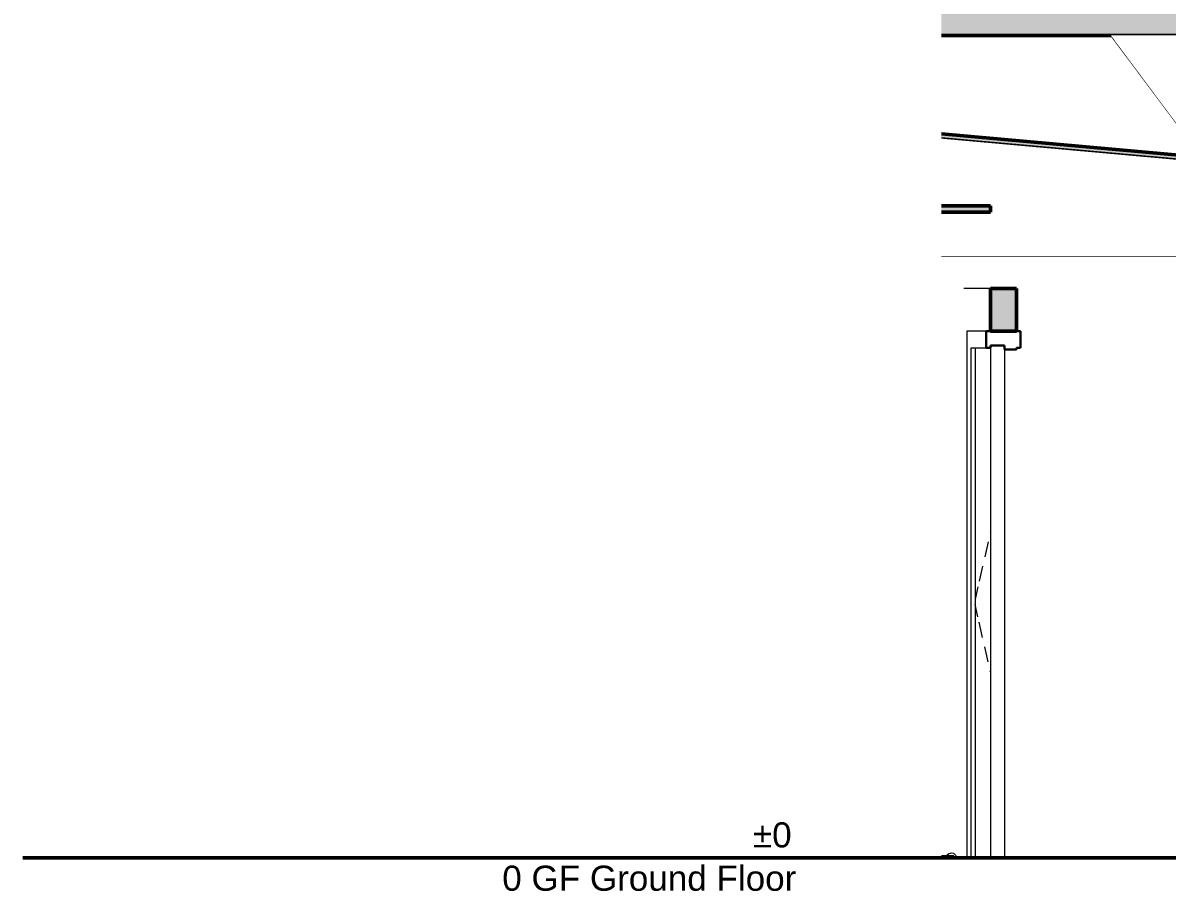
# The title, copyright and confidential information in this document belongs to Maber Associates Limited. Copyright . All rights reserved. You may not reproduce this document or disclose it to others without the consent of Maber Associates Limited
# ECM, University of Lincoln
# Model space of a CAD drawing. Header units: millimetres. Extents: x -46169 to 237885, y -84465 to 18123.
# Drawn here: x 105745 to 110306, y -84465 to -81003 of the extents above; entities that cross this region are included whole.
import ezdxf

# ---------------------------------------------------------------- set-up
doc = ezdxf.new("R2010")
doc.units = ezdxf.units.MM
doc.header["$MEASUREMENT"] = 0
doc.linetypes.add('Wipeout_Contour', pattern=[1000, 0, -1000])
for name, color, linetype, lineweight, true_color in [('0_Pen_No__25', 7, 'Continuous', 50, 0x2a2a2a), ('New_A-20-M_Ceiling_Pen_No__107', 7, 'Continuous', 15, 0xa6a6a6), ('New_A-20-M_Ceiling_Pen_No__29', 7, 'Continuous', 50, 0x2a2a2a), ('New_A-20-M_Floor_Slab_Pen_No__29', 7, 'Continuous', 50, 0x2a2a2a), ('New_A-20-M_Floor_Slab_Pen_No__81', 7, 'Continuous', 20, 0x6a6a6a), ('New_A-20-M_Roof_Pen_No__107', 7, 'Continuous', 15, 0xa6a6a6), ('New_A-20-M_Roof_Pen_No__32', 7, 'Continuous', 50, 0x2a2a2a), ('New_A-25-M_Wall_Int_Pen_No__107', 7, 'Continuous', 15, 0xa6a6a6), ('New_A-25-M_Wall_Int_Pen_No__27', 7, 'Continuous', 50, 0x2a2a2a), ('New_A-35-M_FFE_Sanitary_Pen_No__74', 7, 'Continuous', 20, 0x606060), ('New_ArchiCAD Doors_Pen_No__43', 7, 'Continuous', 30, 0x444444), ('New_ArchiCAD Doors_Pen_No__63', 7, 'Continuous', 20, 0x606060)]:
    doc.layers.add(name, color=color, linetype=linetype, lineweight=lineweight, true_color=true_color)
for name, color, linetype, lineweight in [('0_Pen_No__6', 7, 'Continuous', 35), ('0_Pen_No__85', 8, 'Continuous', 20), ('New_A-20-M_Roof_Pen_No__92', 8, 'Continuous', 13), ('New_A-25-M_Wall_Int_Pen_No__87', 8, 'Continuous', 20)]:
    doc.layers.add(name, color=color, linetype=linetype, lineweight=lineweight)
for name, color, linetype in [('New_A-20-M_Ceiling', 7, 'Continuous'), ('New_A-20-M_Floor_Slab', 7, 'Continuous'), ('New_A-20-M_Roof', 7, 'Continuous'), ('New_A-25-M_Wall_Int', 7, 'Continuous'), ('New_A-35-M_FFE_Sanitary', 7, 'Continuous'), ('New_ArchiCAD Doors', 7, 'Continuous')]:
    doc.layers.add(name, color=color, linetype=linetype)
doc.styles.add('GENERATED_STYLE_2', font='')
doc.styles.get('GENERATED_STYLE_2').set_extended_font_data('Arial')

# ---------------------------------------------------------------- blocks, each defined once
blk = doc.blocks.new('Section Elem_9_2', base_point=(64459.2, -84332.6))
at = {"color": 254, "linetype": 'Wipeout_Contour', "lineweight": 0, "ltscale": 546537.753087}
blk.add_wipeout([(109406.9, -81444.9), (110443.6, -81538.1), (110082.2, -81053.1), (109406.9, -81053.1)], dxfattribs=at).dxf.layer = 'New_A-20-M_Roof'
at = {"layer": 'New_A-20-M_Roof_Pen_No__107', "linetype": 'Continuous'}
blk.add_hatch(color=256, dxfattribs=at).paths.add_polyline_path([(110443.6, -81538.1), (109406.9, -81444.9), (109406.9, -81464.8), (110443.6, -81558)])
at = {"layer": 'New_A-20-M_Roof_Pen_No__32', "linetype": 'Continuous'}
for p, q in [((109406.9, -81444.9), (110443.6, -81538.1)), ((109406.9, -81464.8), (110443.6, -81558)), ((110443.6, -81538.1), (110443.6, -81558))]:
    blk.add_line(p, q, dxfattribs=at)
at = {"layer": 'New_A-20-M_Roof_Pen_No__92', "linetype": 'Continuous'}
blk.add_line((110082.2, -81053.1), (110443.6, -81538.1), dxfattribs=at)
blk = doc.blocks.new('Section Elem_54_2', base_point=(64459.2, -84332.6))
at = {"layer": 'New_A-20-M_Floor_Slab_Pen_No__81', "linetype": 'Continuous', "lineweight": 0, "true_color": 0x353535}
blk.add_hatch(color=250, dxfattribs=at).paths.add_polyline_path([(110430, -81053.1), (110430, -80953.1), (109406.9, -80953.1), (109406.9, -81053.1)])
at = {"layer": 'New_A-20-M_Floor_Slab_Pen_No__29', "linetype": 'Continuous'}
for p, q in [((110430, -80953.1), (109406.9, -80953.1)), ((110430, -81053.1), (109406.9, -81053.1))]:
    blk.add_line(p, q, dxfattribs=at)
blk = doc.blocks.new('Section Elem_63_2', base_point=(64459.2, -84332.6))
at = {"color": 254, "linetype": 'Wipeout_Contour', "lineweight": 0, "ltscale": 551538.045447}
blk.add_wipeout([(110240.6, -81932.6), (109760.9, -81932.6), (109760.9, -84332.6), (110240.6, -84332.6)], dxfattribs=at).dxf.layer = 'New_A-25-M_Wall_Int'
at = {"color": 254, "linetype": 'Wipeout_Contour', "lineweight": 0, "ltscale": 561828.319001}
blk.add_wipeout([(113261.6, -84332.6), (113261.6, -81932.6), (113156, -81932.6), (113156, -84332.6)], dxfattribs=at).dxf.layer = 'New_A-25-M_Wall_Int'
at = {"layer": 'New_A-25-M_Wall_Int_Pen_No__87', "linetype": 'Continuous'}
blk.add_line((113261.6, -81932.6), (113261.6, -84332.6), dxfattribs=at)
at = {"color": 254, "linetype": 'Wipeout_Contour', "lineweight": 0, "ltscale": 3443153.945402605}
blk.add_wipeout([(109406.9, -84322.6), (109429.5, -84322.6), (109431.9, -84319), (109436.4, -84315.3), (109441.8, -84313.1), (109447.5, -84312.7), (109448.8, -84312.7), (109454.4, -84314), (109459.4, -84317), (109463.3, -84321.3), (109465.8, -84326.7), (109466.7, -84332.6), (109495.9, -84332.6), (109495.9, -82062.6), (109705.7, -82062.6), (109705.7, -82232.6), (109722.2, -82232.6), (109722.2, -82298.6), (109705.7, -82298.6), (109705.7, -82305.6), (109658.1, -82305.6), (109658.1, -84332.6), (109760.9, -84332.6), (109760.9, -81932.6), (109406.9, -81932.6)], dxfattribs=at).dxf.layer = 'New_A-25-M_Wall_Int'
at = {"color": 254, "linetype": 'Wipeout_Contour', "lineweight": 0, "ltscale": 560869.936446}
blk.add_wipeout([(112666.6, -81932.6), (112666.6, -84332.6), (113156, -84332.6), (113156, -81932.6)], dxfattribs=at).dxf.layer = 'New_A-25-M_Wall_Int'
at = {"layer": 'New_A-25-M_Wall_Int_Pen_No__87', "linetype": 'Continuous'}
for p, q in [((109760.9, -81932.6), (109406.9, -81932.6)), ((110240.6, -81932.6), (109760.9, -81932.6)), ((113261.6, -81932.6), (113156, -81932.6))]:
    blk.add_line(p, q, dxfattribs=at)
at = {"color": 254, "linetype": 'Wipeout_Contour', "lineweight": 0, "ltscale": 559296.663091}
blk.add_wipeout([(112178.4, -81932.6), (112178.4, -84332.6), (112666.6, -84332.6), (112666.6, -81932.6)], dxfattribs=at).dxf.layer = 'New_A-25-M_Wall_Int'
at = {"layer": 'New_A-25-M_Wall_Int_Pen_No__87', "linetype": 'Continuous'}
blk.add_line((113156, -81932.6), (112666.6, -81932.6), dxfattribs=at)
at = {"color": 254, "linetype": 'Wipeout_Contour', "lineweight": 0, "ltscale": 1114737.691909313}
blk.add_wipeout([(111691.4, -81932.6), (111691.4, -83641.1), (111755.6, -83641.1), (111755.6, -82062.6), (112086.8, -82062.6), (112086.8, -84332.6), (112178.4, -84332.6), (112178.4, -81932.6)], dxfattribs=at).dxf.layer = 'New_A-25-M_Wall_Int'
at = {"layer": 'New_A-25-M_Wall_Int_Pen_No__87', "linetype": 'Continuous'}
blk.add_line((112666.6, -81932.6), (112178.4, -81932.6), dxfattribs=at)
at = {"color": 254, "linetype": 'Wipeout_Contour', "lineweight": 0, "ltscale": 558439.872687}
blk.add_wipeout([(111691.4, -83674.1), (111691.4, -83763.1), (111755.6, -83763.1), (111755.6, -83674.1)], dxfattribs=at).dxf.layer = 'New_A-25-M_Wall_Int'
at = {"color": 254, "linetype": 'Wipeout_Contour', "lineweight": 0, "ltscale": 559270.936097}
blk.add_wipeout([(111755.6, -83796.1), (111691.4, -83796.1), (111691.4, -84332.6), (111755.6, -84332.6)], dxfattribs=at).dxf.layer = 'New_A-25-M_Wall_Int'
at = {"color": 254, "linetype": 'Wipeout_Contour', "lineweight": 0, "ltscale": 10170888.80680933}
blk.add_wipeout([(111691.4, -81932.6), (111206, -81932.6), (111206, -84332.6), (111691.4, -84332.6), (111691.4, -83796.1), (111428.5, -83796.1), (111425, -83796), (111421.4, -83795.7), (111417.7, -83795.3), (111414.1, -83794.6), (111410.5, -83793.8), (111407, -83792.8), (111403.5, -83791.6), (111400.1, -83790.2), (111396.7, -83788.7), (111393.4, -83787), (111390.2, -83785.1), (111387.1, -83783), (111384.1, -83780.9), (111381.2, -83778.5), (111378.4, -83776), (111377.5, -83775.2), (111374.9, -83772.6), (111372.4, -83769.9), (111370.1, -83767), (111367.8, -83764.1), (111365.7, -83761), (111363.8, -83757.9), (111362, -83754.6), (111360.4, -83751.3), (111358.9, -83747.8), (111357.6, -83744.3), (111356.5, -83740.8), (111355.5, -83737.2), (111354.7, -83733.5), (111354.1, -83729.8), (111353.7, -83726.1), (111353.4, -83722.4), (111353.3, -83718.6), (111353.4, -83714.9), (111353.7, -83711.1), (111354.1, -83707.4), (111354.7, -83703.7), (111355.5, -83700.1), (111356.5, -83696.4), (111357.6, -83692.9), (111358.9, -83689.4), (111360.4, -83686), (111362, -83682.6), (111363.8, -83679.4), (111365.7, -83676.2), (111367.8, -83673.1), (111370.1, -83670.2), (111372.4, -83667.3), (111374.9, -83664.6), (111377.5, -83662), (111378.4, -83661.2), (111381.2, -83658.7), (111384.1, -83656.4), (111387.1, -83654.2), (111390.2, -83652.1), (111393.4, -83650.3), (111396.7, -83648.5), (111400.1, -83647), (111403.5, -83645.6), (111407, -83644.4), (111410.5, -83643.4), (111414.1, -83642.6), (111417.7, -83641.9), (111421.4, -83641.5), (111425, -83641.2), (111428.5, -83641.1), (111691.4, -83641.1)], dxfattribs=at).dxf.layer = 'New_A-25-M_Wall_Int'
at = {"layer": 'New_A-25-M_Wall_Int_Pen_No__87', "linetype": 'Continuous'}
blk.add_line((112178.4, -81932.6), (111691.4, -81932.6), dxfattribs=at)
at = {"color": 254, "linetype": 'Wipeout_Contour', "lineweight": 0, "ltscale": 554617.395471}
blk.add_wipeout([(110722.4, -81932.6), (110722.4, -84332.6), (111206, -84332.6), (111206, -81932.6)], dxfattribs=at).dxf.layer = 'New_A-25-M_Wall_Int'
at = {"color": 254, "linetype": 'Wipeout_Contour', "lineweight": 0, "ltscale": 9337123.757754028}
blk.add_wipeout([(111386.2, -83716.4), (111386.1, -83718.6), (111386.2, -83720.8), (111386.3, -83723.1), (111386.6, -83725.3), (111387, -83727.5), (111387.4, -83729.7), (111388, -83731.9), (111388.7, -83734), (111389.5, -83736.1), (111390.3, -83738.1), (111391.3, -83740.1), (111392.4, -83742.1), (111393.5, -83744), (111394.8, -83745.8), (111396.1, -83747.6), (111397.5, -83749.3), (111399, -83750.9), (111400.1, -83751.9), (111401.3, -83753), (111403, -83754.3), (111404.7, -83755.6), (111406.5, -83756.8), (111408.3, -83757.8), (111410.2, -83758.8), (111412.1, -83759.7), (111414.1, -83760.5), (111416.1, -83761.2), (111418.1, -83761.8), (111420.2, -83762.2), (111422.3, -83762.6), (111424.4, -83762.9), (111426.5, -83763), (111428.8, -83763.1), (111691.4, -83763.1), (111691.4, -83674.1), (111428.8, -83674.1), (111426.5, -83674.2), (111424.4, -83674.3), (111422.3, -83674.6), (111420.2, -83675), (111418.1, -83675.4), (111416.1, -83676), (111414.1, -83676.7), (111412.1, -83677.5), (111410.2, -83678.4), (111408.3, -83679.4), (111406.5, -83680.4), (111404.7, -83681.6), (111403, -83682.9), (111401.3, -83684.2), (111400.1, -83685.3), (111399, -83686.3), (111397.5, -83688), (111396.1, -83689.6), (111394.8, -83691.4), (111393.5, -83693.2), (111392.4, -83695.1), (111391.3, -83697.1), (111390.3, -83699.1), (111389.5, -83701.1), (111388.7, -83703.2), (111388, -83705.4), (111387.4, -83707.5), (111387, -83709.7), (111386.6, -83711.9), (111386.3, -83714.1)], dxfattribs=at).dxf.layer = 'New_A-25-M_Wall_Int'
at = {"layer": 'New_A-25-M_Wall_Int_Pen_No__87', "linetype": 'Continuous'}
for p, q in [((110722.4, -81932.6), (110240.6, -81932.6)), ((111206, -81932.6), (110722.4, -81932.6)), ((111691.4, -81932.6), (111206, -81932.6))]:
    blk.add_line(p, q, dxfattribs=at)
blk = doc.blocks.new('Section Elem_66_2', base_point=(64459.2, -84332.6))
at = {"layer": 'New_A-25-M_Wall_Int_Pen_No__27', "linetype": 'Continuous'}
blk.add_line((109705.7, -82062.6), (109705.7, -82232.6), dxfattribs=at)
at = {"color": 254, "linetype": 'Wipeout_Contour', "lineweight": 0, "ltscale": 824146.70415}
blk.add_wipeout([(109495.9, -84332.6), (109508.5, -84332.6), (109508.5, -82232.6), (109602.1, -82232.6), (109602.1, -82062.6), (109495.9, -82062.6)], dxfattribs=at).dxf.layer = 'New_A-25-M_Wall_Int'
at = {"layer": 'New_A-25-M_Wall_Int_Pen_No__107', "linetype": 'Continuous', "lineweight": 0, "true_color": 0xd2d2d2}
blk.add_hatch(color=254, dxfattribs=at).paths.add_polyline_path([(109602.1, -82062.6), (109602.1, -82232.6), (109705.7, -82232.6), (109705.7, -82062.6)])
at = {"layer": 'New_A-25-M_Wall_Int_Pen_No__27', "linetype": 'Continuous'}
for p, q in [((109602.1, -82062.6), (109602.1, -82232.6)), ((109705.7, -82062.6), (109602.1, -82062.6)), ((109705.7, -82232.6), (109602.1, -82232.6))]:
    blk.add_line(p, q, dxfattribs=at)
at = {"layer": 'New_A-25-M_Wall_Int_Pen_No__87', "linetype": 'Continuous'}
blk.add_line((109602.1, -82062.6), (109495.9, -82062.6), dxfattribs=at)
blk = doc.blocks.new('Section Elem_67_2', base_point=(64459.2, -84332.6))
at = {"layer": 'New_ArchiCAD Doors_Pen_No__43', "linetype": 'Continuous'}
for p, q in [((109722.2, -82232.6), (109705.7, -82232.6)), ((109722.2, -82232.6), (109722.2, -82298.6)), ((109658.1, -82289.6), (109658.1, -82305.6)), ((109705.7, -82305.6), (109658.1, -82305.6)), ((109705.7, -82298.6), (109705.7, -82305.6)), ((109722.2, -82298.6), (109705.7, -82298.6))]:
    blk.add_line(p, q, dxfattribs=at)
at = {"layer": 'New_ArchiCAD Doors_Pen_No__63', "linetype": 'Continuous'}
for p, q in [((109658.1, -82305.6), (109658.1, -84332.6)), ((109658.2, -83015.2), (109658.1, -83015.6)), ((109658.2, -83607), (109658.1, -83606.6))]:
    blk.add_line(p, q, dxfattribs=at)
at = {"color": 254, "linetype": 'Wipeout_Contour', "lineweight": 0, "ltscale": 550486.243075}
blk.add_wipeout([(109541, -82298.6), (109525.6, -82298.6), (109525.6, -84332.6), (109541, -84332.6)], dxfattribs=at).dxf.layer = 'New_ArchiCAD Doors'
at = {"color": 254, "linetype": 'Wipeout_Contour', "lineweight": 0, "ltscale": 550394.828943}
blk.add_wipeout([(109525.6, -84332.6), (109525.6, -82298.6), (109508.5, -82232.6), (109508.5, -84332.6)], dxfattribs=at).dxf.layer = 'New_ArchiCAD Doors'
at = {"color": 254, "linetype": 'Wipeout_Contour', "lineweight": 0, "ltscale": 548001.605505}
blk.add_wipeout([(109508.5, -82232.6), (109525.6, -82298.6), (109585.6, -82298.6), (109585.6, -82232.6)], dxfattribs=at).dxf.layer = 'New_ArchiCAD Doors'
at = {"layer": 'New_ArchiCAD Doors_Pen_No__43', "linetype": 'Continuous'}
blk.add_line((109602.1, -82232.6), (109585.6, -82232.6), dxfattribs=at)
at = {"layer": 'New_ArchiCAD Doors_Pen_No__63', "linetype": 'Continuous'}
for p, q in [((109508.5, -82232.6), (109508.5, -84332.6)), ((109585.6, -82232.6), (109508.5, -82232.6))]:
    blk.add_line(p, q, dxfattribs=at)
at = {"color": 254, "linetype": 'Wipeout_Contour', "lineweight": 0, "ltscale": 687655.296443}
blk.add_wipeout([(109585.6, -82298.6), (109541, -82298.6), (109541, -84332.6), (109602.1, -84332.6), (109602.1, -82298.6)], dxfattribs=at).dxf.layer = 'New_ArchiCAD Doors'
at = {"layer": 'New_ArchiCAD Doors_Pen_No__43', "linetype": 'Continuous'}
for p, q in [((109585.6, -82232.6), (109585.6, -82298.6)), ((109602.1, -82298.6), (109585.6, -82298.6)), ((109602.1, -82289.6), (109602.1, -82298.6)), ((109658.1, -82289.6), (109602.1, -82289.6))]:
    blk.add_line(p, q, dxfattribs=at)
at = {"layer": 'New_ArchiCAD Doors_Pen_No__63', "linetype": 'Continuous'}
for p, q in [((109525.6, -84332.6), (109525.6, -82298.6)), ((109525.6, -82298.6), (109585.6, -82298.6)), ((109541, -82298.6), (109541, -84332.6)), ((109602.1, -82298.6), (109602.1, -84332.6)), ((109602, -83031.7), (109601.6, -83033.9)), ((109593, -83071.5), (109579.4, -83131.6)), ((109570.8, -83169.2), (109557.2, -83229.3)), ((109552.3, -83251), (109540.9, -83300.9)), ((109552.3, -83371.2), (109540.9, -83321.4)), ((109570.8, -83453), (109557.2, -83392.9)), ((109593, -83550.8), (109579.4, -83490.6)), ((109602, -83590.5), (109601.6, -83588.3)), ((109541, -84332.6), (109602.1, -84332.6))]:
    blk.add_line(p, q, dxfattribs=at)
blk = doc.blocks.new('Section Elem_69_2', base_point=(64459.2, -84332.6))
at = {"color": 254, "linetype": 'Wipeout_Contour', "lineweight": 0, "ltscale": 1097779.745014533}
blk.add_wipeout([(110081.4, -81932.6), (110463.4, -81932.6), (110599.1, -81932.6), (110599.1, -81053.1), (110082.2, -81053.1), (110443.6, -81538.1), (110443.6, -81558), (110081.4, -81525.4)], dxfattribs=at).dxf.layer = 'New_A-25-M_Wall_Int'
at = {"color": 254, "linetype": 'Wipeout_Contour', "lineweight": 0, "ltscale": 1231565.34224915}
blk.add_wipeout([(109565.6, -81479), (109565.6, -81732.6), (109602.1, -81732.6), (109602.1, -81757.6), (109565.6, -81757.6), (109565.6, -81932.6), (109978.9, -81932.6), (110081.4, -81932.6), (110081.4, -81525.4)], dxfattribs=at).dxf.layer = 'New_A-25-M_Wall_Int'
at = {"color": 254, "linetype": 'Wipeout_Contour', "lineweight": 0, "ltscale": 546204.064542}
blk.add_wipeout([(109406.9, -81732.6), (109565.6, -81732.6), (109565.6, -81479), (109406.9, -81464.8)], dxfattribs=at).dxf.layer = 'New_A-25-M_Wall_Int'
at = {"color": 254, "linetype": 'Wipeout_Contour', "lineweight": 0, "ltscale": 546785.004802}
blk.add_wipeout([(109406.9, -81757.6), (109406.9, -81932.6), (109565.6, -81932.6), (109565.6, -81757.6)], dxfattribs=at).dxf.layer = 'New_A-25-M_Wall_Int'
blk = doc.blocks.new('Section Elem_120_2', base_point=(64459.2, -84332.6))
at = {"color": 254, "linetype": 'Wipeout_Contour', "lineweight": 0, "ltscale": 552534.634738}
blk.add_wipeout([(109406.9, -84322.7), (109413.8, -84322.7), (109413.2, -84322.6), (109406.9, -84322.6)], dxfattribs=at).dxf.layer = 'New_A-35-M_FFE_Sanitary'
at = {"color": 254, "linetype": 'Wipeout_Contour', "lineweight": 0, "ltscale": 552536.141844}
blk.add_wipeout([(109406.9, -84323.2), (109414.3, -84323.2), (109413.8, -84322.7), (109406.9, -84322.7)], dxfattribs=at).dxf.layer = 'New_A-35-M_FFE_Sanitary'
at = {"color": 254, "linetype": 'Wipeout_Contour', "lineweight": 0, "ltscale": 552538.329203}
blk.add_wipeout([(109406.9, -84323.9), (109414.8, -84323.9), (109414.3, -84323.2), (109406.9, -84323.2)], dxfattribs=at).dxf.layer = 'New_A-35-M_FFE_Sanitary'
at = {"color": 254, "linetype": 'Wipeout_Contour', "lineweight": 0, "ltscale": 552541.130357}
blk.add_wipeout([(109406.9, -84324.8), (109415.3, -84324.8), (109414.8, -84323.9), (109406.9, -84323.9)], dxfattribs=at).dxf.layer = 'New_A-35-M_FFE_Sanitary'
at = {"color": 254, "linetype": 'Wipeout_Contour', "lineweight": 0, "ltscale": 552544.460123}
blk.add_wipeout([(109406.9, -84326), (109415.7, -84326), (109415.3, -84324.8), (109406.9, -84324.8)], dxfattribs=at).dxf.layer = 'New_A-35-M_FFE_Sanitary'
at = {"color": 254, "linetype": 'Wipeout_Contour', "lineweight": 0, "ltscale": 552548.217203}
blk.add_wipeout([(109406.9, -84327.5), (109416, -84327.5), (109415.7, -84326), (109406.9, -84326)], dxfattribs=at).dxf.layer = 'New_A-35-M_FFE_Sanitary'
at = {"color": 254, "linetype": 'Wipeout_Contour', "lineweight": 0, "ltscale": 552552.287278}
blk.add_wipeout([(109406.9, -84329), (109416.2, -84329), (109416, -84327.5), (109406.9, -84327.5)], dxfattribs=at).dxf.layer = 'New_A-35-M_FFE_Sanitary'
at = {"color": 254, "linetype": 'Wipeout_Contour', "lineweight": 0, "ltscale": 552556.546494}
blk.add_wipeout([(109406.9, -84330.7), (109416.4, -84330.7), (109416.2, -84329), (109406.9, -84329)], dxfattribs=at).dxf.layer = 'New_A-35-M_FFE_Sanitary'
at = {"color": 254, "linetype": 'Wipeout_Contour', "lineweight": 0, "ltscale": 552560.865226}
blk.add_wipeout([(109406.9, -84332.4), (109416.4, -84332.4), (109416.4, -84330.7), (109406.9, -84330.7)], dxfattribs=at).dxf.layer = 'New_A-35-M_FFE_Sanitary'
at = {"color": 254, "linetype": 'Wipeout_Contour', "lineweight": 0, "ltscale": 552563.232935}
blk.add_wipeout([(109416.4, -84332.6), (109416.4, -84332.4), (109406.9, -84332.4), (109406.9, -84332.6)], dxfattribs=at).dxf.layer = 'New_A-35-M_FFE_Sanitary'
at = {"color": 254, "linetype": 'Wipeout_Contour', "lineweight": 0, "ltscale": 552561.768441}
blk.add_wipeout([(109413.2, -84322.6), (109413.8, -84322.7), (109424.4, -84322.7), (109423.6, -84322.6)], dxfattribs=at).dxf.layer = 'New_A-35-M_FFE_Sanitary'
at = {"color": 254, "linetype": 'Wipeout_Contour', "lineweight": 0, "ltscale": 552564.557991}
blk.add_wipeout([(109413.8, -84322.7), (109414.3, -84323.2), (109425.2, -84323.2), (109424.4, -84322.7)], dxfattribs=at).dxf.layer = 'New_A-35-M_FFE_Sanitary'
at = {"color": 254, "linetype": 'Wipeout_Contour', "lineweight": 0, "ltscale": 552567.972926}
blk.add_wipeout([(109414.3, -84323.2), (109414.8, -84323.9), (109426, -84323.9), (109425.2, -84323.2)], dxfattribs=at).dxf.layer = 'New_A-35-M_FFE_Sanitary'
at = {"color": 254, "linetype": 'Wipeout_Contour', "lineweight": 0, "ltscale": 552571.909884}
blk.add_wipeout([(109414.8, -84323.9), (109415.3, -84324.8), (109426.7, -84324.8), (109426, -84323.9)], dxfattribs=at).dxf.layer = 'New_A-35-M_FFE_Sanitary'
at = {"color": 254, "linetype": 'Wipeout_Contour', "lineweight": 0, "ltscale": 552576.249281}
blk.add_wipeout([(109415.3, -84324.8), (109415.7, -84326), (109427.3, -84326), (109426.7, -84324.8)], dxfattribs=at).dxf.layer = 'New_A-35-M_FFE_Sanitary'
at = {"color": 254, "linetype": 'Wipeout_Contour', "lineweight": 0, "ltscale": 552580.859275}
blk.add_wipeout([(109415.7, -84326), (109416, -84327.5), (109427.7, -84327.5), (109427.3, -84326)], dxfattribs=at).dxf.layer = 'New_A-35-M_FFE_Sanitary'
at = {"color": 254, "linetype": 'Wipeout_Contour', "lineweight": 0, "ltscale": 552585.599787}
blk.add_wipeout([(109416, -84327.5), (109416.2, -84329), (109428.1, -84329), (109427.7, -84327.5)], dxfattribs=at).dxf.layer = 'New_A-35-M_FFE_Sanitary'
at = {"color": 254, "linetype": 'Wipeout_Contour', "lineweight": 0, "ltscale": 552590.326764}
blk.add_wipeout([(109416.2, -84329), (109416.4, -84330.7), (109428.3, -84330.7), (109428.1, -84329)], dxfattribs=at).dxf.layer = 'New_A-35-M_FFE_Sanitary'
at = {"color": 254, "linetype": 'Wipeout_Contour', "lineweight": 0, "ltscale": 552594.896558}
blk.add_wipeout([(109416.4, -84330.7), (109416.4, -84332.4), (109428.4, -84332.4), (109428.3, -84330.7)], dxfattribs=at).dxf.layer = 'New_A-35-M_FFE_Sanitary'
at = {"color": 254, "linetype": 'Wipeout_Contour', "lineweight": 0, "ltscale": 552597.333361}
blk.add_wipeout([(109416.4, -84332.4), (109416.4, -84332.6), (109428.4, -84332.6), (109428.4, -84332.4)], dxfattribs=at).dxf.layer = 'New_A-35-M_FFE_Sanitary'
at = {"color": 254, "linetype": 'Wipeout_Contour', "lineweight": 0, "ltscale": 552593.323968}
blk.add_wipeout([(109423.6, -84322.6), (109424.4, -84322.7), (109434, -84322.7), (109432.9, -84322.6)], dxfattribs=at).dxf.layer = 'New_A-35-M_FFE_Sanitary'
at = {"color": 254, "linetype": 'Wipeout_Contour', "lineweight": 0, "ltscale": 552597.045471}
blk.add_wipeout([(109424.4, -84322.7), (109425.2, -84323.2), (109435.1, -84323.2), (109434, -84322.7)], dxfattribs=at).dxf.layer = 'New_A-35-M_FFE_Sanitary'
at = {"color": 254, "linetype": 'Wipeout_Contour', "lineweight": 0, "ltscale": 552601.352813}
blk.add_wipeout([(109425.2, -84323.2), (109426, -84323.9), (109436.1, -84323.9), (109435.1, -84323.2)], dxfattribs=at).dxf.layer = 'New_A-35-M_FFE_Sanitary'
at = {"color": 254, "linetype": 'Wipeout_Contour', "lineweight": 0, "ltscale": 552606.115125}
blk.add_wipeout([(109426, -84323.9), (109426.7, -84324.8), (109437.1, -84324.8), (109436.1, -84323.9)], dxfattribs=at).dxf.layer = 'New_A-35-M_FFE_Sanitary'
at = {"color": 254, "linetype": 'Wipeout_Contour', "lineweight": 0, "ltscale": 552611.187701}
blk.add_wipeout([(109426.7, -84324.8), (109427.3, -84326), (109437.9, -84326), (109437.1, -84324.8)], dxfattribs=at).dxf.layer = 'New_A-35-M_FFE_Sanitary'
at = {"color": 254, "linetype": 'Wipeout_Contour', "lineweight": 0, "ltscale": 552616.416393}
blk.add_wipeout([(109427.3, -84326), (109427.7, -84327.5), (109438.6, -84327.5), (109437.9, -84326)], dxfattribs=at).dxf.layer = 'New_A-35-M_FFE_Sanitary'
at = {"color": 254, "linetype": 'Wipeout_Contour', "lineweight": 0, "ltscale": 552621.642299}
blk.add_wipeout([(109427.7, -84327.5), (109428.1, -84329), (109439.1, -84329), (109438.6, -84327.5)], dxfattribs=at).dxf.layer = 'New_A-35-M_FFE_Sanitary'
at = {"color": 254, "linetype": 'Wipeout_Contour', "lineweight": 0, "ltscale": 552626.706593}
blk.add_wipeout([(109428.1, -84329), (109428.3, -84330.7), (109439.4, -84330.7), (109439.1, -84329)], dxfattribs=at).dxf.layer = 'New_A-35-M_FFE_Sanitary'
at = {"color": 254, "linetype": 'Wipeout_Contour', "lineweight": 0, "ltscale": 552631.455351}
blk.add_wipeout([(109428.3, -84330.7), (109428.4, -84332.4), (109439.5, -84332.4), (109439.4, -84330.7)], dxfattribs=at).dxf.layer = 'New_A-35-M_FFE_Sanitary'
at = {"color": 254, "linetype": 'Wipeout_Contour', "lineweight": 0, "ltscale": 552633.935238}
blk.add_wipeout([(109428.4, -84332.4), (109428.4, -84332.6), (109439.5, -84332.6), (109439.5, -84332.4)], dxfattribs=at).dxf.layer = 'New_A-35-M_FFE_Sanitary'
at = {"color": 254, "linetype": 'Wipeout_Contour', "lineweight": 0, "ltscale": 552620.42309}
blk.add_wipeout([(109432.9, -84322.6), (109434, -84322.7), (109441.9, -84322.7), (109440.4, -84322.6)], dxfattribs=at).dxf.layer = 'New_A-35-M_FFE_Sanitary'
at = {"color": 254, "linetype": 'Wipeout_Contour', "lineweight": 0, "ltscale": 552625.067337}
blk.add_wipeout([(109434, -84322.7), (109435.1, -84323.2), (109443.2, -84323.2), (109441.9, -84322.7)], dxfattribs=at).dxf.layer = 'New_A-35-M_FFE_Sanitary'
at = {"color": 254, "linetype": 'Wipeout_Contour', "lineweight": 0, "ltscale": 552630.25802}
blk.add_wipeout([(109435.1, -84323.2), (109436.1, -84323.9), (109444.5, -84323.9), (109443.2, -84323.2)], dxfattribs=at).dxf.layer = 'New_A-35-M_FFE_Sanitary'
at = {"color": 254, "linetype": 'Wipeout_Contour', "lineweight": 0, "ltscale": 552635.837416}
blk.add_wipeout([(109436.1, -84323.9), (109437.1, -84324.8), (109445.7, -84324.8), (109444.5, -84323.9)], dxfattribs=at).dxf.layer = 'New_A-35-M_FFE_Sanitary'
at = {"color": 254, "linetype": 'Wipeout_Contour', "lineweight": 0, "ltscale": 552641.635975}
blk.add_wipeout([(109437.1, -84324.8), (109437.9, -84326), (109446.7, -84326), (109445.7, -84324.8)], dxfattribs=at).dxf.layer = 'New_A-35-M_FFE_Sanitary'
at = {"color": 254, "linetype": 'Wipeout_Contour', "lineweight": 0, "ltscale": 552647.477479}
blk.add_wipeout([(109437.9, -84326), (109438.6, -84327.5), (109447.5, -84327.5), (109446.7, -84326)], dxfattribs=at).dxf.layer = 'New_A-35-M_FFE_Sanitary'
at = {"color": 254, "linetype": 'Wipeout_Contour', "lineweight": 0, "ltscale": 552653.184394}
blk.add_wipeout([(109438.6, -84327.5), (109439.1, -84329), (109448.1, -84329), (109447.5, -84327.5)], dxfattribs=at).dxf.layer = 'New_A-35-M_FFE_Sanitary'
at = {"color": 254, "linetype": 'Wipeout_Contour', "lineweight": 0, "ltscale": 552658.583269}
blk.add_wipeout([(109439.1, -84329), (109439.4, -84330.7), (109448.5, -84330.7), (109448.1, -84329)], dxfattribs=at).dxf.layer = 'New_A-35-M_FFE_Sanitary'
at = {"color": 254, "linetype": 'Wipeout_Contour', "lineweight": 0, "ltscale": 552663.510006}
blk.add_wipeout([(109439.4, -84330.7), (109439.5, -84332.4), (109448.7, -84332.4), (109448.5, -84330.7)], dxfattribs=at).dxf.layer = 'New_A-35-M_FFE_Sanitary'
at = {"color": 254, "linetype": 'Wipeout_Contour', "lineweight": 0, "ltscale": 552666.035421}
blk.add_wipeout([(109439.5, -84332.4), (109439.5, -84332.6), (109448.7, -84332.6), (109448.7, -84332.4)], dxfattribs=at).dxf.layer = 'New_A-35-M_FFE_Sanitary'
at = {"color": 254, "linetype": 'Wipeout_Contour', "lineweight": 0, "ltscale": 552641.65564}
blk.add_wipeout([(109440.4, -84322.6), (109441.9, -84322.7), (109447.6, -84322.7), (109446, -84322.6)], dxfattribs=at).dxf.layer = 'New_A-35-M_FFE_Sanitary'
at = {"color": 254, "linetype": 'Wipeout_Contour', "lineweight": 0, "ltscale": 552647.022993}
blk.add_wipeout([(109441.9, -84322.7), (109443.2, -84323.2), (109449.2, -84323.2), (109447.6, -84322.7)], dxfattribs=at).dxf.layer = 'New_A-35-M_FFE_Sanitary'
at = {"color": 254, "linetype": 'Wipeout_Contour', "lineweight": 0, "ltscale": 552652.905936}
blk.add_wipeout([(109443.2, -84323.2), (109444.5, -84323.9), (109450.7, -84323.9), (109449.2, -84323.2)], dxfattribs=at).dxf.layer = 'New_A-35-M_FFE_Sanitary'
at = {"color": 254, "linetype": 'Wipeout_Contour', "lineweight": 0, "ltscale": 552659.125694}
blk.add_wipeout([(109444.5, -84323.9), (109445.7, -84324.8), (109452, -84324.8), (109450.7, -84323.9)], dxfattribs=at).dxf.layer = 'New_A-35-M_FFE_Sanitary'
at = {"color": 254, "linetype": 'Wipeout_Contour', "lineweight": 0, "ltscale": 552665.493244}
blk.add_wipeout([(109445.7, -84324.8), (109446.7, -84326), (109453.1, -84326), (109452, -84324.8)], dxfattribs=at).dxf.layer = 'New_A-35-M_FFE_Sanitary'
at = {"color": 254, "linetype": 'Wipeout_Contour', "lineweight": 0, "ltscale": 552671.815061}
blk.add_wipeout([(109446.7, -84326), (109447.5, -84327.5), (109454.1, -84327.5), (109453.1, -84326)], dxfattribs=at).dxf.layer = 'New_A-35-M_FFE_Sanitary'
at = {"color": 254, "linetype": 'Wipeout_Contour', "lineweight": 0, "ltscale": 552677.899002}
blk.add_wipeout([(109447.5, -84327.5), (109448.1, -84329), (109454.8, -84329), (109454.1, -84327.5)], dxfattribs=at).dxf.layer = 'New_A-35-M_FFE_Sanitary'
at = {"color": 254, "linetype": 'Wipeout_Contour', "lineweight": 0, "ltscale": 552683.560142}
blk.add_wipeout([(109448.1, -84329), (109448.5, -84330.7), (109455.2, -84330.7), (109454.8, -84329)], dxfattribs=at).dxf.layer = 'New_A-35-M_FFE_Sanitary'
at = {"color": 254, "linetype": 'Wipeout_Contour', "lineweight": 0, "ltscale": 552688.626397}
blk.add_wipeout([(109448.5, -84330.7), (109448.7, -84332.4), (109455.4, -84332.4), (109455.2, -84330.7)], dxfattribs=at).dxf.layer = 'New_A-35-M_FFE_Sanitary'
at = {"color": 254, "linetype": 'Wipeout_Contour', "lineweight": 0, "ltscale": 552691.187496}
blk.add_wipeout([(109448.7, -84332.4), (109448.7, -84332.6), (109455.4, -84332.6), (109455.4, -84332.4)], dxfattribs=at).dxf.layer = 'New_A-35-M_FFE_Sanitary'
at = {"color": 254, "linetype": 'Wipeout_Contour', "lineweight": 0, "ltscale": 552655.955501}
blk.add_wipeout([(109446, -84322.6), (109447.6, -84322.7), (109451, -84322.7), (109449.3, -84322.6)], dxfattribs=at).dxf.layer = 'New_A-35-M_FFE_Sanitary'
at = {"color": 254, "linetype": 'Wipeout_Contour', "lineweight": 0, "ltscale": 552661.810104}
blk.add_wipeout([(109447.6, -84322.7), (109449.2, -84323.2), (109452.7, -84323.2), (109451, -84322.7)], dxfattribs=at).dxf.layer = 'New_A-35-M_FFE_Sanitary'
at = {"color": 254, "linetype": 'Wipeout_Contour', "lineweight": 0, "ltscale": 552668.159583}
blk.add_wipeout([(109449.2, -84323.2), (109450.7, -84323.9), (109454.3, -84323.9), (109452.7, -84323.2)], dxfattribs=at).dxf.layer = 'New_A-35-M_FFE_Sanitary'
at = {"color": 254, "linetype": 'Wipeout_Contour', "lineweight": 0, "ltscale": 552674.810968}
blk.add_wipeout([(109450.7, -84323.9), (109452, -84324.8), (109455.7, -84324.8), (109454.3, -84323.9)], dxfattribs=at).dxf.layer = 'New_A-35-M_FFE_Sanitary'
at = {"color": 254, "linetype": 'Wipeout_Contour', "lineweight": 0, "ltscale": 552681.562102}
blk.add_wipeout([(109452, -84324.8), (109453.1, -84326), (109456.9, -84326), (109455.7, -84324.8)], dxfattribs=at).dxf.layer = 'New_A-35-M_FFE_Sanitary'
at = {"color": 254, "linetype": 'Wipeout_Contour', "lineweight": 0, "ltscale": 552688.207783}
blk.add_wipeout([(109453.1, -84326), (109454.1, -84327.5), (109458, -84327.5), (109456.9, -84326)], dxfattribs=at).dxf.layer = 'New_A-35-M_FFE_Sanitary'
at = {"color": 254, "linetype": 'Wipeout_Contour', "lineweight": 0, "ltscale": 552694.546}
blk.add_wipeout([(109454.1, -84327.5), (109454.8, -84329), (109458.7, -84329), (109458, -84327.5)], dxfattribs=at).dxf.layer = 'New_A-35-M_FFE_Sanitary'
at = {"color": 254, "linetype": 'Wipeout_Contour', "lineweight": 0, "ltscale": 552700.384065}
blk.add_wipeout([(109454.8, -84329), (109455.2, -84330.7), (109459.2, -84330.7), (109458.7, -84329)], dxfattribs=at).dxf.layer = 'New_A-35-M_FFE_Sanitary'
at = {"color": 254, "linetype": 'Wipeout_Contour', "lineweight": 0, "ltscale": 552705.544469}
blk.add_wipeout([(109455.2, -84330.7), (109455.4, -84332.4), (109459.4, -84332.4), (109459.2, -84330.7)], dxfattribs=at).dxf.layer = 'New_A-35-M_FFE_Sanitary'
at = {"color": 254, "linetype": 'Wipeout_Contour', "lineweight": 0, "ltscale": 552708.129638}
blk.add_wipeout([(109455.4, -84332.4), (109455.4, -84332.6), (109459.4, -84332.6), (109459.4, -84332.4)], dxfattribs=at).dxf.layer = 'New_A-35-M_FFE_Sanitary'
at = {"color": 254, "linetype": 'Wipeout_Contour', "lineweight": 0, "ltscale": 552662.600668}
blk.add_wipeout([(109449.3, -84322.6), (109451, -84322.7), (109451.9, -84322.7), (109450.2, -84322.6)], dxfattribs=at).dxf.layer = 'New_A-35-M_FFE_Sanitary'
at = {"color": 254, "linetype": 'Wipeout_Contour', "lineweight": 0, "ltscale": 552668.682385}
blk.add_wipeout([(109451, -84322.7), (109452.7, -84323.2), (109453.6, -84323.2), (109451.9, -84322.7)], dxfattribs=at).dxf.layer = 'New_A-35-M_FFE_Sanitary'
at = {"color": 254, "linetype": 'Wipeout_Contour', "lineweight": 0, "ltscale": 552675.24953}
blk.add_wipeout([(109452.7, -84323.2), (109454.3, -84323.9), (109455.2, -84323.9), (109453.6, -84323.2)], dxfattribs=at).dxf.layer = 'New_A-35-M_FFE_Sanitary'
at = {"color": 254, "linetype": 'Wipeout_Contour', "lineweight": 0, "ltscale": 552682.102522}
blk.add_wipeout([(109454.3, -84323.9), (109455.7, -84324.8), (109456.7, -84324.8), (109455.2, -84323.9)], dxfattribs=at).dxf.layer = 'New_A-35-M_FFE_Sanitary'
at = {"color": 254, "linetype": 'Wipeout_Contour', "lineweight": 0, "ltscale": 552689.033089}
blk.add_wipeout([(109455.7, -84324.8), (109456.9, -84326), (109457.9, -84326), (109456.7, -84324.8)], dxfattribs=at).dxf.layer = 'New_A-35-M_FFE_Sanitary'
at = {"color": 254, "linetype": 'Wipeout_Contour', "lineweight": 0, "ltscale": 552597.113171}
blk.add_wipeout([(109429.5, -84322.6), (109430.8, -84322.6), (109433.2, -84319), (109431.9, -84319)], dxfattribs=at).dxf.layer = 'New_A-35-M_FFE_Sanitary'
at = {"color": 254, "linetype": 'Wipeout_Contour', "lineweight": 0, "ltscale": 552695.830578}
blk.add_wipeout([(109456.9, -84326), (109458, -84327.5), (109458.9, -84327.5), (109457.9, -84326)], dxfattribs=at).dxf.layer = 'New_A-35-M_FFE_Sanitary'
at = {"color": 254, "linetype": 'Wipeout_Contour', "lineweight": 0, "ltscale": 552702.288347}
blk.add_wipeout([(109458, -84327.5), (109458.7, -84329), (109459.7, -84329), (109458.9, -84327.5)], dxfattribs=at).dxf.layer = 'New_A-35-M_FFE_Sanitary'
at = {"color": 254, "linetype": 'Wipeout_Contour', "lineweight": 0, "ltscale": 552708.209993}
blk.add_wipeout([(109458.7, -84329), (109459.2, -84330.7), (109460.2, -84330.7), (109459.7, -84329)], dxfattribs=at).dxf.layer = 'New_A-35-M_FFE_Sanitary'
at = {"color": 254, "linetype": 'Wipeout_Contour', "lineweight": 0, "ltscale": 552713.415225}
blk.add_wipeout([(109459.2, -84330.7), (109459.4, -84332.4), (109460.4, -84332.4), (109460.2, -84330.7)], dxfattribs=at).dxf.layer = 'New_A-35-M_FFE_Sanitary'
at = {"color": 254, "linetype": 'Wipeout_Contour', "lineweight": 0, "ltscale": 552716.011838}
blk.add_wipeout([(109459.4, -84332.4), (109459.4, -84332.6), (109460.4, -84332.6), (109460.4, -84332.4)], dxfattribs=at).dxf.layer = 'New_A-35-M_FFE_Sanitary'
at = {"color": 254, "linetype": 'Wipeout_Contour', "lineweight": 0, "ltscale": 552599.069893}
blk.add_wipeout([(109433.2, -84319), (109437.7, -84315.3), (109436.4, -84315.3), (109431.9, -84319)], dxfattribs=at).dxf.layer = 'New_A-35-M_FFE_Sanitary'
at = {"color": 254, "linetype": 'Wipeout_Contour', "lineweight": 0, "ltscale": 552607.500744}
blk.add_wipeout([(109437.7, -84315.3), (109443.1, -84313.1), (109441.8, -84313.1), (109436.4, -84315.3)], dxfattribs=at).dxf.layer = 'New_A-35-M_FFE_Sanitary'
at = {"color": 254, "linetype": 'Wipeout_Contour', "lineweight": 0, "ltscale": 552621.890599}
blk.add_wipeout([(109443.1, -84313.1), (109448.8, -84312.7), (109447.5, -84312.7), (109441.8, -84313.1)], dxfattribs=at).dxf.layer = 'New_A-35-M_FFE_Sanitary'
at = {"color": 254, "linetype": 'Wipeout_Contour', "lineweight": 0, "ltscale": 2901537.16165688}
blk.add_wipeout([(109433.2, -84319), (109430.8, -84322.6), (109450.2, -84322.6), (109451.9, -84322.7), (109453.6, -84323.2), (109455.2, -84323.9), (109456.7, -84324.8), (109457.9, -84326), (109458.9, -84327.5), (109459.7, -84329), (109460.2, -84330.7), (109460.4, -84332.4), (109460.4, -84332.6), (109466.7, -84332.6), (109465.8, -84326.7), (109463.3, -84321.3), (109459.4, -84317), (109454.4, -84314), (109448.8, -84312.7), (109443.1, -84313.1), (109437.7, -84315.3)], dxfattribs=at).dxf.layer = 'New_A-35-M_FFE_Sanitary'
at = {"layer": 'New_A-35-M_FFE_Sanitary_Pen_No__74', "linetype": 'Continuous'}
for p, q in [((109406.9, -84322.6), (109413.2, -84322.6)), ((109413.2, -84322.6), (109423.6, -84322.6)), ((109423.6, -84322.6), (109432.9, -84322.6)), ((109429.5, -84322.6), (109431.9, -84319)), ((109430.8, -84322.6), (109433.2, -84319)), ((109431.9, -84319), (109436.4, -84315.3)), ((109432.9, -84322.6), (109440.4, -84322.6)), ((109433.2, -84319), (109437.7, -84315.3)), ((109436.4, -84315.3), (109441.8, -84313.1)), ((109437.7, -84315.3), (109443.1, -84313.1)), ((109440.4, -84322.6), (109446, -84322.6)), ((109441.8, -84313.1), (109447.5, -84312.7)), ((109443.1, -84313.1), (109448.8, -84312.7)), ((109446, -84322.6), (109449.3, -84322.6)), ((109448.8, -84312.7), (109447.5, -84312.7)), ((109448.8, -84312.7), (109454.4, -84314)), ((109449.3, -84322.6), (109450.2, -84322.6)), ((109450.2, -84322.6), (109451.9, -84322.7)), ((109451.9, -84322.7), (109453.6, -84323.2)), ((109453.6, -84323.2), (109455.2, -84323.9)), ((109454.4, -84314), (109459.4, -84317)), ((109455.2, -84323.9), (109456.7, -84324.8)), ((109456.7, -84324.8), (109457.9, -84326)), ((109457.9, -84326), (109458.9, -84327.5)), ((109458.9, -84327.5), (109459.7, -84329)), ((109459.4, -84317), (109463.3, -84321.3)), ((109459.7, -84329), (109460.2, -84330.7)), ((109460.2, -84330.7), (109460.4, -84332.4)), ((109460.4, -84332.4), (109460.4, -84332.6)), ((109463.3, -84321.3), (109465.8, -84326.7)), ((109465.8, -84326.7), (109466.7, -84332.6))]:
    blk.add_line(p, q, dxfattribs=at)
blk = doc.blocks.new('Section Elem_124_2', base_point=(64459.2, -84332.6))
at = {"layer": 'New_A-20-M_Ceiling_Pen_No__107', "linetype": 'Continuous'}
blk.add_hatch(color=256, dxfattribs=at).paths.add_polyline_path([(109406.9, -81757.6), (109602.1, -81757.6), (109602.1, -81732.6), (109406.9, -81732.6)])
at = {"layer": 'New_A-20-M_Ceiling_Pen_No__29', "linetype": 'Continuous'}
for p, q in [((109602.1, -81732.6), (109406.9, -81732.6)), ((109602.1, -81732.6), (109602.1, -81757.6)), ((109602.1, -81757.6), (109406.9, -81757.6))]:
    blk.add_line(p, q, dxfattribs=at)
blk = doc.blocks.new('Section Elem_125_2', base_point=(64459.2, -84332.6))
at = {"layer": 'New_A-20-M_Floor_Slab_Pen_No__29', "linetype": 'Continuous'}
for p, q in [((109406.9, -84332.6), (109602.1, -84332.6)), ((109602.1, -84332.6), (109658.1, -84332.6)), ((109658.1, -84332.6), (111983.3, -84332.6))]:
    blk.add_line(p, q, dxfattribs=at)
blk = doc.blocks.new('I-05 Lecture Theatre Elevation_STORY_MARKER', base_point=(64459.2, -84332.6))
at = {"layer": '0_Pen_No__25', "linetype": 'Continuous'}
for p, q in [((105744.9, -84332.6), (108806.9, -84332.6)), ((109006.9, -84332.6), (108806.9, -84332.6)), ((109006.9, -84332.6), (109206.9, -84332.6)), ((109306.9, -84332.6), (109206.9, -84332.6)), ((109406.9, -84332.6), (109306.9, -84332.6))]:
    blk.add_line(p, q, dxfattribs=at)
at = {"layer": '0_Pen_No__85', "linetype": 'Continuous'}
blk.add_line((109406.9, -84332.6), (122222.3, -84332.6), dxfattribs=at)
at = {"layer": '0_Pen_No__6', "char_height": 100, "attachment_point": 1, "style": 'GENERATED_STYLE_2'}
for s, insert in [('\\A1;{\\fArial|b0|i0|c0|p34;±0}', (108655.3, -84190.5)), ('\\A1;{\\fArial|b0|i0|c0|p34;0 GF Ground Floor}', (107656, -84363.3))]:
    blk.add_mtext(s, dxfattribs=dict(at, insert=insert))

msp = doc.modelspace()

# ---------------------------------------------------------------- block references
at = {"layer": 'New_A-20-M_Roof'}
msp.add_blockref('Section Elem_9_2', (64459.2, -84332.6), dxfattribs=at)
at = {"layer": 'New_A-25-M_Wall_Int'}
msp.add_blockref('Section Elem_63_2', (64459.2, -84332.6), dxfattribs=at)

# ---------------------------------------------------------------- next in the draw order: block references
at = {"layer": 'New_A-20-M_Floor_Slab'}
msp.add_blockref('Section Elem_54_2', (64459.2, -84332.6), dxfattribs=at)
at = {"layer": 'New_A-25-M_Wall_Int'}
msp.add_blockref('Section Elem_66_2', (64459.2, -84332.6), dxfattribs=at)

# ---------------------------------------------------------------- next in the draw order: block references
at = {"layer": 'New_ArchiCAD Doors'}
msp.add_blockref('Section Elem_67_2', (64459.2, -84332.6), dxfattribs=at)

# ---------------------------------------------------------------- next in the draw order: block references
at = {"layer": 'New_A-25-M_Wall_Int'}
msp.add_blockref('Section Elem_69_2', (64459.2, -84332.6), dxfattribs=at)

# ---------------------------------------------------------------- next in the draw order: block references
at = {"layer": 'New_A-20-M_Ceiling'}
msp.add_blockref('Section Elem_124_2', (64459.2, -84332.6), dxfattribs=at)
at = {"layer": 'New_A-35-M_FFE_Sanitary'}
msp.add_blockref('Section Elem_120_2', (64459.2, -84332.6), dxfattribs=at)

# ---------------------------------------------------------------- next in the draw order: block references
at = {"linetype": 'Continuous', "lineweight": 0}
msp.add_blockref('I-05 Lecture Theatre Elevation_STORY_MARKER', (64459.2, -84332.6), dxfattribs=at)
at = {"layer": 'New_A-20-M_Floor_Slab'}
msp.add_blockref('Section Elem_125_2', (64459.2, -84332.6), dxfattribs=at)

doc.saveas('drawing.dxf')
